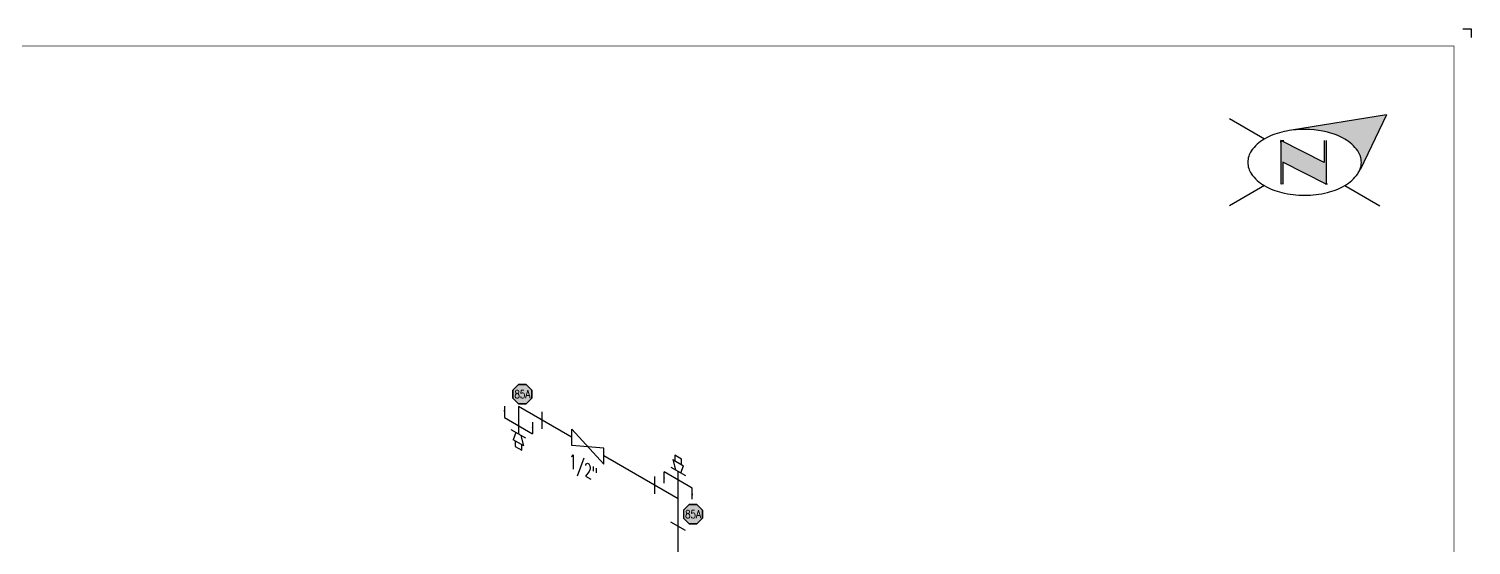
# Model space of a CAD drawing. Header units: inches. Extents: x 0 to 17.2, y 0 to 11.2.
# Drawn here: x 6.69 to 17.25, y 7.47 to 11.25 of the extents above; entities that cross this region are included whole.
import ezdxf
from ezdxf.enums import TextEntityAlignment as Align

# ---------------------------------------------------------------- set-up
doc = ezdxf.new("R2010")
doc.units = ezdxf.units.IN
doc.header["$MEASUREMENT"] = 0
for name, color, linetype in [('BORDER', 3, 'Continuous'), ('DL', 20, 'Continuous'), ('FITTINGS', 4, 'Continuous'), ('PART_PCML', 7, 'Continuous'), ('TEXT', 7, 'Continuous')]:
    doc.layers.add(name, color=color, linetype=linetype)
doc.layers.add('PIPE', color=7, linetype='Continuous', lineweight=30)
doc.styles.add('PART_Standard', font='romans', dxfattribs={"width": 0.8, "height": 0.09})
doc.styles.add('Richmond', font='arial.ttf')
doc.styles.add('SIMPLEX', font='ROMANS')
doc.dimstyles.new('Richmond', dxfattribs={"dimtxt": 0.18, "dimasz": 0.18, "dimexe": 0.18, "dimexo": 0.0625, "dimgap": 0.09, "dimtad": 0, "dimtih": 1, "dimtoh": 1, "dimdec": 4, "dimzin": 0, "dimdsep": 46, "dimtxsty": 'Richmond', "dimcen": 0.09, "dimadec": 0, "dimazin": 0, "dimtfac": 1, "dimtdec": 4, "dimtofl": 0, "dimtmove": 0, "dimatfit": 3, "dimfxl": 1, "dimtolj": 1, "dimtzin": 0, "dimarcsym": 0})

# ---------------------------------------------------------------- blocks, each defined once
blk = doc.blocks.new('north2')
at = {"layer": 'BORDER'}
for points in [[(-0.706, -0.767, -0.156851), (-0.679, -0.851, -0.095667), (-0.689, -0.905), (-0.495, -0.504), (-1.19, -0.617, -0.092194), (-0.928, -0.631, -0.072341), (-0.801, -0.681, -0.106617)], [(-0.938, -1.011), (-0.936, -1.009), (-0.936, -0.691), (-0.952, -0.691), (-0.952, -0.853), (-1.27, -0.691), (-1.27, -0.707), (-1.27, -1.012), (-1.254, -1.012), (-1.254, -0.849)]]:
    blk.add_hatch(color=7, dxfattribs=at).paths.add_polyline_path(points)
at = {"layer": 'BORDER', "color": 7}
for p, q in [((-0.495, -0.504), (-1.19, -0.617)), ((-0.495, -0.504), (-0.689, -0.905)), ((-1.389, -0.681), (-1.646, -0.533)), ((-1.27, -0.691), (-1.27, -1.012)), ((-0.952, -0.853), (-1.27, -0.691)), ((-1.27, -0.707), (-1.27, -0.691)), ((-1.262, -0.691), (-1.246, -0.691)), ((-0.952, -0.691), (-0.952, -0.853)), ((-0.936, -0.691), (-0.936, -1.012)), ((-0.936, -1.012), (-1.254, -0.849)), ((-1.254, -0.849), (-1.254, -1.012)), ((-1.389, -1.021), (-1.646, -1.169)), ((-1.26, -1.011), (-1.262, -1.009)), ((-0.928, -1.012), (-0.944, -1.012)), ((-0.801, -1.021), (-0.544, -1.169))]:
    blk.add_line(p, q, dxfattribs=at)
for centre, radius, start, end in [((-1.152, -1.093), 0.476, 103.4495, 120), ((-1.095, -1.329), 0.719, 97.6203, 103.4495), ((-1.095, -1.329), 0.719, 76.5505, 97.6203), ((-1.039, -1.093), 0.476, 60, 76.5505), ((-1.238, -0.944), 0.304, 120, 144.3429), ((-0.953, -0.944), 0.304, 35.6571, 60), ((-1.367, -0.851), 0.144, 144.3429, 180), ((-0.823, -0.851), 0.144, 360, 35.6571), ((-1.367, -0.851), 0.144, 180, 215.6571), ((-1.238, -0.758), 0.304, 215.6571, 240), ((-0.953, -0.758), 0.304, 300, 324.3429), ((-0.823, -0.851), 0.144, 324.3429, 337.5547), ((-0.823, -0.851), 0.144, 337.5796, 360), ((-1.152, -0.609), 0.476, 240, 256.5505), ((-1.039, -0.609), 0.476, 283.4495, 300), ((-1.095, -0.373), 0.719, 256.5505, 270), ((-1.095, -0.373), 0.719, 270, 283.4495)]:
    blk.add_arc(centre, radius, start, end, dxfattribs=at)
blk = doc.blocks.new('A$C6804a2e5')
blk.add_blockref('north2', (0, 0))
blk = doc.blocks.new('A$C860dd1f6')
at = {"layer": 'PIPE'}
blk.add_blockref('A$C6804a2e5', (0, 0), dxfattribs=at)
blk = doc.blocks.new('Border')
at = {"layer": 'BORDER', "const_width": 0.005}
blk.add_lwpolyline([(0.25, 0.25), (17.25, 0.25), (17.25, 11.25), (0.25, 11.25)], close=True, dxfattribs=at)
blk = doc.blocks.new('2_TEE_THREAD_30')
at = {"color": 0, "linetype": 'ByBlock', "lineweight": -2}
for p, q in [((0.054, 0.232), (-0.054, 0.17)), ((0.174, 0.163), (0.174, 0.038)), ((-0.054, -0.232), (0.054, -0.17))]:
    blk.add_line(p, q, dxfattribs=at)
blk = doc.blocks.new('2_PLUG_PIPE_30')
at = {"color": 0, "linetype": 'ByBlock', "lineweight": -2}
blk.add_wipeout([(0, 0.023), (0, -0.023), (0.055, -0.013), (0.055, 0.004), (0.09, 0.024), (0.09, 0.08), (0.055, 0.06), (0.055, 0.077)], dxfattribs=at)
for p, q in [((0.055, 0.077), (0, 0.023)), ((0, 0.023), (0, -0.023)), ((0.09, 0.08), (0.055, 0.06)), ((0.055, 0.077), (0.055, -0.013)), ((0.055, 0.004), (0.09, 0.024)), ((0.09, 0.024), (0.09, 0.08)), ((0, -0.023), (0.055, -0.013))]:
    blk.add_line(p, q, dxfattribs=at)
blk = doc.blocks.new('*U66')
blk.add_wipeout([(0.118, -0.009), (0.118, -0.128), (0, 0), (-0.118, 0.009), (-0.118, 0.128), (0, 0)]).dxf.layer = 'FITTINGS'
at = {"layer": 'FITTINGS'}
blk.add_lwpolyline([(0.118, -0.009), (-0.118, 0.009), (-0.118, 0.128), (0.118, -0.128)], close=True, dxfattribs=at)
blk = doc.blocks.new('2_ELBOW_THREAD_330')
at = {"color": 0, "linetype": 'ByBlock', "lineweight": -2}
for p, q in [((0.174, -0.163), (0.174, -0.038)), ((0.054, -0.232), (-0.054, -0.17))]:
    blk.add_line(p, q, dxfattribs=at)
blk = doc.blocks.new('1_Text_330')
at = {"layer": 'TEXT', "style": 'PART_Standard', "oblique": 330, "width": 0.8}
blk.add_attdef('3/4"', (0, 0), '', height=0.09, rotation=330, dxfattribs=at)
blk = doc.blocks.new('PART_PCML')
blk.add_hatch(color=0).paths.add_polyline_path([(-0.07, -0.029), (-0.029, -0.07), (0.029, -0.07), (0.07, -0.029), (0.07, 0.029), (0.029, 0.07), (-0.029, 0.07), (-0.07, 0.029)])
at = {"color": 7, "const_width": 0.009}
blk.add_lwpolyline([(-0.07, 0.029), (-0.029, 0.07), (0.029, 0.07), (0.07, 0.029), (0.07, -0.029), (0.029, -0.07), (-0.029, -0.07), (-0.07, -0.029), (-0.07, 0.029), (-0.029, 0.07)], dxfattribs=at)
at = {"color": 18, "true_color": 0x000000}
blk.add_lwpolyline([(-0.029, 0.07), (-0.07, 0.029), (-0.07, -0.029), (-0.029, -0.07), (0.029, -0.07), (0.07, -0.029), (0.07, 0.029), (0.029, 0.07)], close=True, dxfattribs=at)
at = {"color": 7, "true_color": 0xffffff, "style": 'SIMPLEX', "width": 0.8, "flags": 1}
for tag, p in [('CIRCUIT', (-0.094, 0.089)), ('DM', (-0.053, -0.133)), ('TYPE', (-0.075, -0.204))]:
    blk.add_attdef(tag, p, '', height=0.0586, dxfattribs=at)
at = {"color": 7, "true_color": 0xffffff, "style": 'SIMPLEX', "width": 0.8}
blk.add_attdef('DMDISP', text='', height=0.0586, dxfattribs=at).set_placement((0, 0), align=Align.MIDDLE_CENTER)
blk = doc.blocks.new('*U73')
at = {"color": 20, "linetype": 'ByBlock', "ltscale": 0.7}
blk.add_line((0.103, -0.122), (-0.103, -0.003), dxfattribs=at)
for points in [[(-0.103, -0.086), (-0.103, -0.003)], [(0.103, -0.204), (0.103, -0.122)]]:
    blk.add_leader(points, dimstyle='Richmond', override={"dimasz": 0.04, "dimgap": 0.09, "dimtad": 0}, dxfattribs=at)
blk = doc.blocks.new('*U74')
at = {"color": 20, "linetype": 'ByBlock', "ltscale": 0.7}
blk.add_line((-0.103, 0.122), (0.103, 0.003), dxfattribs=at)
for points in [[(-0.103, 0.204), (-0.103, 0.122)], [(0.103, 0.086), (0.103, 0.003)]]:
    blk.add_leader(points, dimstyle='Richmond', override={"dimasz": 0.04, "dimgap": 0.09, "dimtad": 0}, dxfattribs=at)

msp = doc.modelspace()

# ---------------------------------------------------------------- linework, layer by layer
for p, q in [((17.188, 11.25), (17.25, 11.25)), ((17.25, 11.25), (17.25, 11.188))]:
    msp.add_line(p, q)
at = {"layer": 'PIPE'}
for p, q in [((11.442, 7.812), (10.273, 8.487)), ((10.273, 8.487), (10.273, 8.194)), ((11.442, 6.217), (11.442, 8.098))]:
    msp.add_line(p, q, dxfattribs=at)

# ---------------------------------------------------------------- block references
at = {"layer": 'BORDER'}
for name, p in [('Border', (-0.125, -0.125)), ('A$C860dd1f6', (17.125, 11.125))]:
    msp.add_blockref(name, p, dxfattribs=at)
at = {"layer": 'FITTINGS'}
msp.add_blockref('2_ELBOW_THREAD_330', (10.273, 8.487), dxfattribs=at)
at = {"layer": 'FITTINGS', "xscale": -1}
msp.add_blockref('2_TEE_THREAD_30', (11.442, 7.812), dxfattribs=at)
at = {"layer": 'PART_PCML', "color": 13}
for p in [(10.301, 8.578), (11.551, 7.7)]:
    msp.add_blockref('PART_PCML', p, dxfattribs=at).add_auto_attribs({'DMDISP': '85A'})

# ---------------------------------------------------------------- next in the draw order: block references
at = {"layer": 'FITTINGS', "xscale": -1, "yscale": -1, "rotation": 59.99999999999994}
msp.add_blockref('2_PLUG_PIPE_30', (10.273, 8.286), dxfattribs=at)
at = {"layer": 'FITTINGS'}
msp.add_blockref('*U66', (10.781, 8.193), dxfattribs=at)
at = {"layer": 'FITTINGS', "rotation": 59.99999999999999}
msp.add_blockref('2_PLUG_PIPE_30', (11.442, 8.013), dxfattribs=at)

# ---------------------------------------------------------------- next in the draw order: block references
at = {"layer": 'DL'}
for name, p in [('*U74', (10.273, 8.286)), ('*U73', (11.442, 8.013))]:
    msp.add_blockref(name, p, dxfattribs=at)
at = {"layer": 'TEXT'}
msp.add_blockref('1_Text_330', (10.644, 8.047), dxfattribs=at).add_auto_attribs({'3/4"': '1/2"'})

doc.saveas('drawing.dxf')
